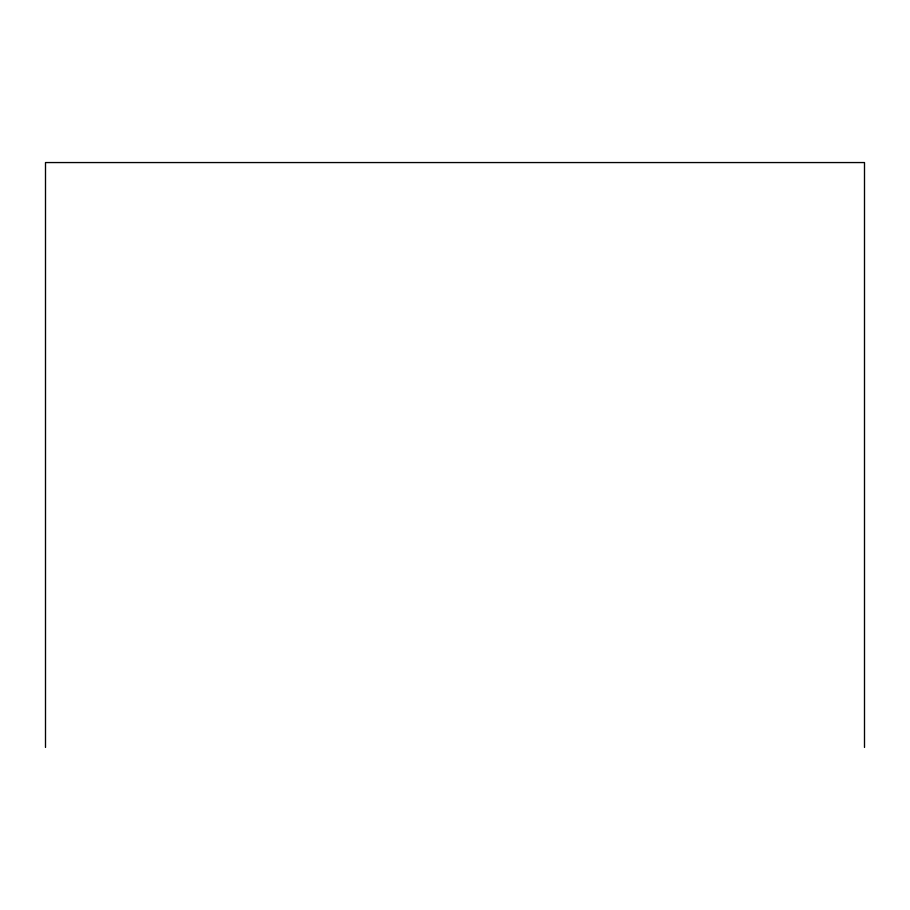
<?xml version="1.0" encoding="UTF-8"?>
<svg xmlns="http://www.w3.org/2000/svg" width="910" height="910" viewBox="0 0 910 910"><rect width="100%" height="100%" fill="white"/><g stroke="black" fill="none" stroke-linecap="round" stroke-linejoin="round"><path stroke-width="1.36" d="M864.5 747.44L864.5 162.56L45.5 162.56L45.5 747.44"/></g></svg>
